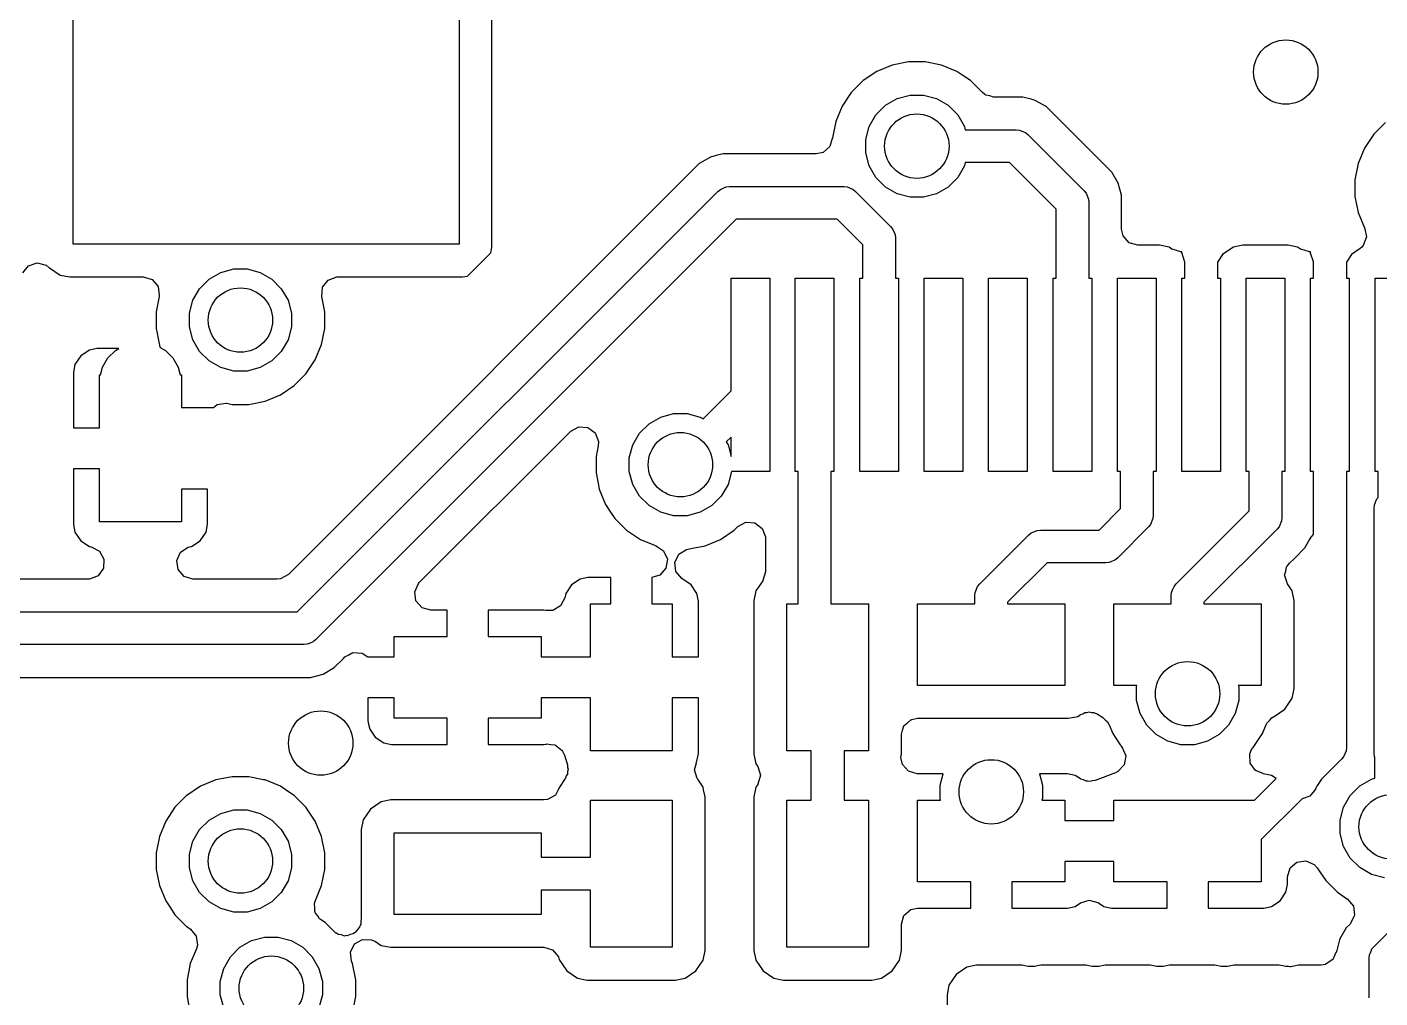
# Model space of a CAD drawing. Extents: x 3.09 to 4.61, y -6.46 to -3.15.
# Drawn here: x 3.5253 to 3.9388, y -4.908 to -4.6112 of the extents above; entities that cross this region are included whole.
import ezdxf

# ---------------------------------------------------------------- set-up
doc = ezdxf.new("R2010")
doc.units = 0
doc.header["$MEASUREMENT"] = 0
doc.layers.add('BLACK', color=7, linetype='CONTINUOUS')

msp = doc.modelspace()

# ---------------------------------------------------------------- linework, layer by layer
at = {"layer": 'BLACK', "linetype": 'CONTINUOUS'}
for p, q in [((3.5394, -4.6776), (3.5394, -4.3824)), ((3.6574, -4.57287), (3.6574, -4.6776)), ((3.66742, -4.67859), (3.66742, -4.58921)), ((3.79471, -4.62187), (3.78973, -4.62286)), ((3.79978, -4.62187), (3.79471, -4.62187)), ((3.79471, -4.62187), (3.79471, -4.62187)), ((3.80476, -4.62286), (3.79978, -4.62187)), ((3.79978, -4.62187), (3.79978, -4.62187)), ((3.78504, -4.6248), (3.78082, -4.62762)), ((3.78973, -4.62286), (3.78504, -4.6248)), ((3.78973, -4.62286), (3.78973, -4.62286)), ((3.80945, -4.6248), (3.80476, -4.62286)), ((3.81162, -4.62625), (3.80945, -4.6248)), ((3.78082, -4.62762), (3.77723, -4.63121)), ((3.78082, -4.62762), (3.78082, -4.62762)), ((3.81367, -4.62762), (3.81162, -4.62625)), ((3.81721, -4.63117), (3.81367, -4.62762)), ((3.81367, -4.62762), (3.81367, -4.62762)), ((3.77723, -4.63121), (3.77441, -4.63543)), ((3.77723, -4.63121), (3.77723, -4.63121)), ((3.78766, -4.63514), (3.79122, -4.63309)), ((3.79122, -4.63309), (3.79519, -4.63202)), ((3.79519, -4.63202), (3.7993, -4.63202)), ((3.7993, -4.63202), (3.80327, -4.63309)), ((3.80327, -4.63309), (3.80683, -4.63514)), ((3.81804, -4.63183), (3.81721, -4.63117)), ((3.81814, -4.63186), (3.81804, -4.63183)), ((3.81834, -4.63201), (3.81814, -4.63186)), ((3.81954, -4.63227), (3.81834, -4.63201)), ((3.82072, -4.63262), (3.81954, -4.63227)), ((3.82962, -4.63262), (3.82072, -4.63262)), ((3.83216, -4.6333), (3.82962, -4.63262)), ((3.82962, -4.63262), (3.82962, -4.63262)), ((3.83344, -4.63364), (3.83216, -4.6333)), ((3.83654, -4.63543), (3.83344, -4.63364)), ((3.77441, -4.63543), (3.77247, -4.64012)), ((3.77441, -4.63543), (3.77441, -4.63543)), ((3.78269, -4.64161), (3.78475, -4.63805)), ((3.78475, -4.63805), (3.78766, -4.63514)), ((3.80683, -4.63514), (3.80974, -4.63805)), ((3.80974, -4.63805), (3.81179, -4.64161)), ((3.83686, -4.63562), (3.83654, -4.63543)), ((3.83654, -4.63543), (3.83654, -4.63543)), ((3.85402, -4.65278), (3.83686, -4.63562)), ((3.83686, -4.63562), (3.83686, -4.63562)), ((3.83686, -4.63562), (3.83686, -4.63562)), ((3.77247, -4.64012), (3.77148, -4.6451)), ((3.77247, -4.64012), (3.77247, -4.64012)), ((3.78163, -4.64558), (3.78269, -4.64161)), ((3.81179, -4.64161), (3.81207, -4.64264)), ((3.81207, -4.64264), (3.82764, -4.64264)), ((3.82764, -4.64264), (3.82861, -4.64273)), ((3.94046, -4.64043), (3.93688, -4.64402)), ((3.77138, -4.64534), (3.77069, -4.6477)), ((3.77145, -4.64534), (3.77138, -4.64534)), ((3.77148, -4.6451), (3.77145, -4.64534)), ((3.78163, -4.64969), (3.78163, -4.64558)), ((3.82861, -4.64273), (3.82861, -4.64273)), ((3.82861, -4.64273), (3.82936, -4.64304)), ((3.82936, -4.64304), (3.83042, -4.64348)), ((3.83042, -4.64348), (3.83042, -4.64348)), ((3.83042, -4.64348), (3.83117, -4.6441)), ((3.83117, -4.6441), (3.84834, -4.66126)), ((3.93688, -4.64402), (3.93406, -4.64824)), ((3.93688, -4.64402), (3.93688, -4.64402)), ((3.73598, -4.65053), (3.7342, -4.651)), ((3.73802, -4.64998), (3.73598, -4.65053)), ((3.76652, -4.64998), (3.73802, -4.64998)), ((3.76858, -4.64953), (3.76652, -4.64998)), ((3.77069, -4.6477), (3.76858, -4.64953)), ((3.78269, -4.65366), (3.78163, -4.64969)), ((3.93406, -4.64824), (3.93211, -4.65293)), ((3.73078, -4.65298), (3.60523, -4.77853)), ((3.73168, -4.65246), (3.73078, -4.65298)), ((3.73078, -4.65298), (3.73078, -4.65298)), ((3.7342, -4.651), (3.73168, -4.65246)), ((3.73168, -4.65246), (3.73168, -4.65246)), ((3.7342, -4.651), (3.7342, -4.651)), ((3.78475, -4.65722), (3.78269, -4.65366)), ((3.81179, -4.65366), (3.80974, -4.65722)), ((3.81207, -4.65264), (3.81179, -4.65366)), ((3.82557, -4.65264), (3.81207, -4.65264)), ((3.8398, -4.66687), (3.82557, -4.65264)), ((3.85608, -4.65484), (3.85402, -4.65278)), ((3.85682, -4.65558), (3.85608, -4.65484)), ((3.93211, -4.65293), (3.93112, -4.65791)), ((3.93211, -4.65293), (3.93211, -4.65293)), ((3.78766, -4.66013), (3.78475, -4.65722)), ((3.80974, -4.65722), (3.80683, -4.66013)), ((3.8588, -4.659), (3.85682, -4.65558)), ((3.85682, -4.65558), (3.85682, -4.65558)), ((3.85978, -4.66266), (3.8588, -4.659)), ((3.8588, -4.659), (3.8588, -4.659)), ((3.8588, -4.659), (3.8588, -4.659)), ((3.93112, -4.65791), (3.93112, -4.66298)), ((3.60793, -4.79), (3.73646, -4.66146)), ((3.73646, -4.66146), (3.73722, -4.66084)), ((3.73722, -4.66084), (3.73828, -4.66041)), ((3.73722, -4.66084), (3.73722, -4.66084)), ((3.73828, -4.66041), (3.73902, -4.6601)), ((3.73902, -4.6601), (3.74, -4.66)), ((3.73902, -4.6601), (3.73902, -4.6601)), ((3.74, -4.66), (3.775, -4.66)), ((3.775, -4.66), (3.77598, -4.6601)), ((3.77598, -4.6601), (3.77598, -4.6601)), ((3.77598, -4.6601), (3.77672, -4.66041)), ((3.77672, -4.66041), (3.77778, -4.66084)), ((3.77778, -4.66084), (3.77778, -4.66084)), ((3.77778, -4.66084), (3.77854, -4.66146)), ((3.77854, -4.66146), (3.78924, -4.67216)), ((3.79122, -4.66219), (3.78766, -4.66013)), ((3.79519, -4.66325), (3.79122, -4.66219)), ((3.7993, -4.66325), (3.79519, -4.66325)), ((3.80327, -4.66219), (3.7993, -4.66325)), ((3.80683, -4.66013), (3.80327, -4.66219)), ((3.84834, -4.66126), (3.84896, -4.66202)), ((3.84896, -4.66202), (3.8497, -4.66382)), ((3.85982, -4.66282), (3.85978, -4.66266)), ((3.85982, -4.67297), (3.85982, -4.66282)), ((3.93112, -4.66298), (3.93211, -4.66796)), ((3.8398, -4.68795), (3.8398, -4.66687)), ((3.8497, -4.66382), (3.8497, -4.66382)), ((3.8497, -4.66382), (3.8498, -4.6648)), ((3.8498, -4.6648), (3.8498, -4.68795)), ((3.74207, -4.67), (3.61354, -4.79854)), ((3.77293, -4.67), (3.74207, -4.67)), ((3.7807, -4.67777), (3.77293, -4.67)), ((3.93211, -4.66796), (3.93211, -4.66796)), ((3.93211, -4.66796), (3.93406, -4.67265)), ((3.78924, -4.67216), (3.78986, -4.67292)), ((3.78986, -4.67292), (3.7905, -4.67448)), ((3.7905, -4.67448), (3.7906, -4.67472)), ((3.7906, -4.67472), (3.7907, -4.6757)), ((3.7907, -4.6757), (3.7907, -4.68795)), ((3.86027, -4.67503), (3.85982, -4.67297)), ((3.8621, -4.67714), (3.86027, -4.67503)), ((3.93463, -4.67539), (3.93363, -4.678)), ((3.93406, -4.67265), (3.93406, -4.67265)), ((3.93406, -4.67265), (3.93406, -4.67265)), ((3.93406, -4.67265), (3.93415, -4.67287)), ((3.93415, -4.67287), (3.93411, -4.67289)), ((3.93411, -4.67289), (3.93463, -4.67539)), ((3.6574, -4.6776), (3.5394, -4.6776)), ((3.66709, -4.68023), (3.66742, -4.67859)), ((3.7807, -4.68795), (3.7807, -4.67777)), ((3.86478, -4.67793), (3.8621, -4.67714)), ((3.87139, -4.67793), (3.86478, -4.67793)), ((3.87431, -4.67851), (3.87139, -4.67793)), ((3.87139, -4.67793), (3.87139, -4.67793)), ((3.87521, -4.67911), (3.87431, -4.67851)), ((3.87528, -4.67916), (3.87521, -4.67911)), ((3.87797, -4.67995), (3.87528, -4.67916)), ((3.89349, -4.67885), (3.89068, -4.68073)), ((3.89399, -4.67851), (3.89349, -4.67885)), ((3.89349, -4.67885), (3.89349, -4.67885)), ((3.89691, -4.67793), (3.89399, -4.67851)), ((3.89399, -4.67851), (3.89399, -4.67851)), ((3.91069, -4.67793), (3.89691, -4.67793)), ((3.89691, -4.67793), (3.89691, -4.67793)), ((3.91361, -4.67851), (3.91069, -4.67793)), ((3.91451, -4.67911), (3.91361, -4.67851)), ((3.91361, -4.67851), (3.91361, -4.67851)), ((3.91458, -4.67916), (3.91451, -4.67911)), ((3.91727, -4.67995), (3.91458, -4.67916)), ((3.93274, -4.67895), (3.93008, -4.68073)), ((3.93319, -4.6785), (3.93274, -4.67895)), ((3.93363, -4.678), (3.93319, -4.6785)), ((3.52582, -4.68423), (3.52847, -4.68335)), ((3.52847, -4.68335), (3.53118, -4.68404)), ((3.53118, -4.68404), (3.53215, -4.6848)), ((3.66003, -4.68729), (3.66709, -4.68023)), ((3.8782, -4.67995), (3.87797, -4.67995)), ((3.8782, -4.68008), (3.8782, -4.67995)), ((3.8782, -4.68017), (3.8782, -4.68008)), ((3.87904, -4.68284), (3.8782, -4.68017)), ((3.8791, -4.68294), (3.87904, -4.68284)), ((3.8791, -4.68795), (3.8791, -4.68294)), ((3.89068, -4.68073), (3.8891, -4.68309)), ((3.8891, -4.68309), (3.8891, -4.68795)), ((3.9176, -4.67995), (3.91727, -4.67995)), ((3.9176, -4.68023), (3.9176, -4.67995)), ((3.9176, -4.68032), (3.9176, -4.68023)), ((3.91844, -4.68299), (3.9176, -4.68032)), ((3.9185, -4.68309), (3.91844, -4.68299)), ((3.9185, -4.68795), (3.9185, -4.68309)), ((3.93008, -4.68073), (3.9285, -4.68309)), ((3.9285, -4.68309), (3.9285, -4.68795)), ((3.52406, -4.68641), (3.52582, -4.68423)), ((3.53215, -4.6848), (3.53218, -4.68482)), ((3.53218, -4.68482), (3.53549, -4.68704)), ((3.53549, -4.68704), (3.53549, -4.68704)), ((3.53549, -4.68704), (3.53841, -4.68762)), ((3.53841, -4.68762), (3.56085, -4.68762)), ((3.56085, -4.68762), (3.56354, -4.68841)), ((3.58096, -4.68829), (3.58452, -4.68624)), ((3.58452, -4.68624), (3.5885, -4.68517)), ((3.5885, -4.68517), (3.59261, -4.68517)), ((3.59261, -4.68517), (3.59658, -4.68624)), ((3.59658, -4.68624), (3.60014, -4.68829)), ((3.61735, -4.68856), (3.61998, -4.68763)), ((3.61998, -4.68763), (3.62025, -4.68762)), ((3.62025, -4.68762), (3.65839, -4.68762)), ((3.65839, -4.68762), (3.65983, -4.68733)), ((3.65839, -4.68762), (3.65839, -4.68762)), ((3.65839, -4.68762), (3.65839, -4.68762)), ((3.65839, -4.68762), (3.65839, -4.68762)), ((3.65983, -4.68733), (3.66003, -4.68729)), ((3.7405, -4.72243), (3.7405, -4.68795)), ((3.7405, -4.68795), (3.7523, -4.68795)), ((3.7523, -4.68795), (3.7523, -4.74705)), ((3.7601, -4.74705), (3.7601, -4.68795)), ((3.7601, -4.68795), (3.7719, -4.68795)), ((3.7719, -4.68795), (3.7719, -4.74705)), ((3.7798, -4.74705), (3.7798, -4.68795)), ((3.7798, -4.68795), (3.7807, -4.68795)), ((3.7907, -4.68795), (3.7916, -4.68795)), ((3.7916, -4.68795), (3.7916, -4.74705)), ((3.7995, -4.74705), (3.7995, -4.68795)), ((3.7995, -4.68795), (3.8113, -4.68795)), ((3.8113, -4.68795), (3.8113, -4.74705)), ((3.8192, -4.74705), (3.8192, -4.68795)), ((3.8192, -4.68795), (3.831, -4.68795)), ((3.831, -4.68795), (3.831, -4.74705)), ((3.8389, -4.74705), (3.8389, -4.68795)), ((3.8389, -4.68795), (3.8398, -4.68795)), ((3.8498, -4.68795), (3.8507, -4.68795)), ((3.8507, -4.68795), (3.8507, -4.74705)), ((3.8586, -4.74705), (3.8586, -4.68795)), ((3.8586, -4.68795), (3.8704, -4.68795)), ((3.8704, -4.68795), (3.8704, -4.74705)), ((3.8782, -4.74705), (3.8782, -4.68795)), ((3.8782, -4.68795), (3.8791, -4.68795)), ((3.8891, -4.68795), (3.89, -4.68795)), ((3.89, -4.68795), (3.89, -4.74705)), ((3.8979, -4.74705), (3.8979, -4.68795)), ((3.8979, -4.68795), (3.9097, -4.68795)), ((3.9097, -4.68795), (3.9097, -4.74705)), ((3.9176, -4.74705), (3.9176, -4.68795)), ((3.9176, -4.68795), (3.9185, -4.68795)), ((3.9285, -4.68795), (3.9294, -4.68795)), ((3.9294, -4.68795), (3.9294, -4.74705)), ((3.9373, -4.74705), (3.9373, -4.68795)), ((3.9373, -4.68795), (3.9491, -4.68795)), ((3.56354, -4.68841), (3.56537, -4.69052)), ((3.56537, -4.69052), (3.56576, -4.69329)), ((3.576, -4.69476), (3.57806, -4.6912)), ((3.57806, -4.6912), (3.58096, -4.68829)), ((3.60014, -4.68829), (3.60304, -4.6912)), ((3.60304, -4.6912), (3.6051, -4.69476)), ((3.61538, -4.69355), (3.61563, -4.69076)), ((3.61563, -4.69076), (3.61735, -4.68856)), ((3.56572, -4.69355), (3.56478, -4.69825)), ((3.56576, -4.69329), (3.56572, -4.69355)), ((3.57494, -4.69873), (3.576, -4.69476)), ((3.6051, -4.69476), (3.60616, -4.69873)), ((3.61632, -4.69825), (3.61538, -4.69355)), ((3.56478, -4.69825), (3.56478, -4.70333)), ((3.57494, -4.70284), (3.57494, -4.69873)), ((3.60616, -4.69873), (3.60616, -4.70284)), ((3.61632, -4.70333), (3.61632, -4.69825)), ((3.56478, -4.70333), (3.56507, -4.70475)), ((3.576, -4.70681), (3.57494, -4.70284)), ((3.60616, -4.70284), (3.6051, -4.70681)), ((3.61533, -4.7083), (3.61632, -4.70333)), ((3.56507, -4.70475), (3.56573, -4.70806)), ((3.56573, -4.70806), (3.56577, -4.7083)), ((3.56577, -4.7083), (3.56577, -4.7083)), ((3.56577, -4.7083), (3.56587, -4.70854)), ((3.56587, -4.70854), (3.56599, -4.70915)), ((3.57806, -4.71037), (3.576, -4.70681)), ((3.6051, -4.70681), (3.60304, -4.71037)), ((3.61339, -4.71299), (3.61533, -4.7083)), ((3.54173, -4.71173), (3.53996, -4.71438)), ((3.54438, -4.70996), (3.54173, -4.71173)), ((3.54671, -4.7095), (3.54438, -4.70996)), ((3.5534, -4.7095), (3.54671, -4.7095)), ((3.54845, -4.71522), (3.55008, -4.71239)), ((3.55008, -4.71239), (3.55239, -4.71008)), ((3.55239, -4.71008), (3.5534, -4.7095)), ((3.56599, -4.70915), (3.56761, -4.71008)), ((3.56761, -4.71008), (3.56992, -4.71239)), ((3.56992, -4.71239), (3.57155, -4.71522)), ((3.58096, -4.71328), (3.57806, -4.71037)), ((3.60304, -4.71037), (3.60014, -4.71328)), ((3.61057, -4.71721), (3.61339, -4.71299)), ((3.53996, -4.71438), (3.5395, -4.71671)), ((3.5395, -4.71671), (3.5395, -4.73375)), ((3.54784, -4.7175), (3.54845, -4.71522)), ((3.57155, -4.71522), (3.57216, -4.7175)), ((3.58452, -4.71534), (3.58096, -4.71328)), ((3.5885, -4.7164), (3.58452, -4.71534)), ((3.59261, -4.7164), (3.5885, -4.7164)), ((3.59658, -4.71534), (3.59261, -4.7164)), ((3.60014, -4.71328), (3.59658, -4.71534)), ((3.5475, -4.73375), (3.5475, -4.7175)), ((3.5475, -4.7175), (3.54784, -4.7175)), ((3.57216, -4.7175), (3.5725, -4.7175)), ((3.5725, -4.7175), (3.5725, -4.7275)), ((3.60276, -4.72362), (3.60698, -4.7208)), ((3.60698, -4.7208), (3.61057, -4.71721)), ((3.59807, -4.72556), (3.60276, -4.72362)), ((3.73195, -4.73098), (3.7405, -4.72243)), ((3.5725, -4.7275), (3.58235, -4.7275)), ((3.58235, -4.7275), (3.5834, -4.72659)), ((3.5834, -4.72659), (3.58617, -4.72619)), ((3.58617, -4.72619), (3.58643, -4.72624)), ((3.58643, -4.72624), (3.5868, -4.72631)), ((3.5868, -4.72631), (3.58801, -4.72656)), ((3.58801, -4.72656), (3.58801, -4.72656)), ((3.58801, -4.72656), (3.58801, -4.72656)), ((3.58801, -4.72656), (3.58801, -4.72656)), ((3.58801, -4.72656), (3.59309, -4.72656)), ((3.59309, -4.72656), (3.59807, -4.72556)), ((3.59309, -4.72656), (3.59309, -4.72656)), ((3.71897, -4.73045), (3.72294, -4.72939)), ((3.72294, -4.72939), (3.72706, -4.72939)), ((3.72706, -4.72939), (3.73103, -4.73045)), ((3.69151, -4.73473), (3.69396, -4.7334)), ((3.69396, -4.7334), (3.69675, -4.73359)), ((3.69675, -4.73359), (3.69898, -4.73527)), ((3.71251, -4.73541), (3.71541, -4.73251)), ((3.71541, -4.73251), (3.71897, -4.73045)), ((3.73103, -4.73045), (3.73195, -4.73098)), ((3.5395, -4.73375), (3.5475, -4.73375)), ((3.64521, -4.78103), (3.69151, -4.73473)), ((3.69898, -4.73527), (3.69996, -4.73789)), ((3.71045, -4.73897), (3.71251, -4.73541)), ((3.7405, -4.73657), (3.73902, -4.73805)), ((3.7405, -4.74252), (3.7405, -4.73657)), ((3.69988, -4.73921), (3.69923, -4.74246)), ((3.69996, -4.73789), (3.69988, -4.73921)), ((3.70939, -4.74294), (3.71045, -4.73897)), ((3.73902, -4.73805), (3.73955, -4.73897)), ((3.73955, -4.73897), (3.7405, -4.74252)), ((3.69923, -4.74246), (3.69923, -4.74754)), ((3.70939, -4.74706), (3.70939, -4.74294)), ((3.5475, -4.74625), (3.5395, -4.74625)), ((3.5395, -4.74625), (3.5395, -4.76329)), ((3.5475, -4.7625), (3.5475, -4.74625)), ((3.69923, -4.74754), (3.69976, -4.75017)), ((3.69976, -4.75017), (3.70022, -4.75252)), ((3.71045, -4.75103), (3.70939, -4.74706)), ((3.74061, -4.74706), (3.73955, -4.75103)), ((3.7523, -4.74705), (3.74061, -4.74705)), ((3.74061, -4.74705), (3.74061, -4.74706)), ((3.761, -4.74705), (3.7601, -4.74705)), ((3.761, -4.7875), (3.761, -4.74705)), ((3.7719, -4.74705), (3.771, -4.74705)), ((3.771, -4.74705), (3.771, -4.7875)), ((3.7916, -4.74705), (3.7798, -4.74705)), ((3.8113, -4.74705), (3.7995, -4.74705)), ((3.831, -4.74705), (3.8192, -4.74705)), ((3.8507, -4.74705), (3.8389, -4.74705)), ((3.8595, -4.74705), (3.8586, -4.74705)), ((3.8595, -4.75843), (3.8595, -4.74705)), ((3.8704, -4.74705), (3.8695, -4.74705)), ((3.8695, -4.74705), (3.8695, -4.7605)), ((3.89, -4.74705), (3.8782, -4.74705)), ((3.8988, -4.74705), (3.8979, -4.74705)), ((3.8988, -4.75913), (3.8988, -4.74705)), ((3.9097, -4.74705), (3.9088, -4.74705)), ((3.9088, -4.74705), (3.9088, -4.7612)), ((3.9185, -4.74705), (3.9176, -4.74705)), ((3.9185, -4.76638), (3.9185, -4.74705)), ((3.9294, -4.74705), (3.9285, -4.74705)), ((3.9285, -4.74705), (3.9285, -4.8315)), ((3.9382, -4.74705), (3.9373, -4.74705)), ((3.9382, -4.75504), (3.9382, -4.74705)), ((3.5805, -4.7525), (3.5725, -4.7525)), ((3.5725, -4.7525), (3.5725, -4.7625)), ((3.5805, -4.76329), (3.5805, -4.7525)), ((3.70022, -4.75252), (3.70216, -4.75721)), ((3.71251, -4.75459), (3.71045, -4.75103)), ((3.73955, -4.75103), (3.73749, -4.75459)), ((3.70216, -4.75721), (3.70369, -4.75949)), ((3.71541, -4.75749), (3.71251, -4.75459)), ((3.71897, -4.75955), (3.71541, -4.75749)), ((3.73459, -4.75749), (3.73103, -4.75955)), ((3.73749, -4.75459), (3.73459, -4.75749)), ((3.85293, -4.765), (3.8595, -4.75843)), ((3.937, -4.75825), (3.9371, -4.75727)), ((3.937, -4.8332), (3.937, -4.75825)), ((3.9371, -4.75727), (3.93785, -4.75547)), ((3.93785, -4.75547), (3.9382, -4.75504)), ((3.93785, -4.75547), (3.93785, -4.75547)), ((3.5725, -4.7625), (3.5475, -4.7625)), ((3.70369, -4.75949), (3.70498, -4.76143)), ((3.70498, -4.76143), (3.70499, -4.76143)), ((3.70499, -4.76143), (3.70857, -4.76501)), ((3.72294, -4.76061), (3.71897, -4.75955)), ((3.72706, -4.76061), (3.72294, -4.76061)), ((3.73103, -4.75955), (3.72706, -4.76061)), ((3.74251, -4.76393), (3.74497, -4.76259)), ((3.74497, -4.76259), (3.74775, -4.76279)), ((3.8694, -4.76148), (3.86866, -4.76328)), ((3.8695, -4.7605), (3.8694, -4.76148)), ((3.8694, -4.76148), (3.8694, -4.76148)), ((3.87646, -4.78146), (3.8988, -4.75913)), ((3.9087, -4.76218), (3.90796, -4.76398)), ((3.9088, -4.7612), (3.9087, -4.76218)), ((3.5395, -4.76329), (3.53996, -4.76562)), ((3.53996, -4.76562), (3.54173, -4.76827)), ((3.57827, -4.76827), (3.58004, -4.76562)), ((3.58004, -4.76562), (3.5805, -4.76329)), ((3.5805, -4.76329), (3.5805, -4.76329)), ((3.70857, -4.76501), (3.70857, -4.76502)), ((3.70857, -4.76502), (3.71279, -4.76784)), ((3.73721, -4.76784), (3.74143, -4.76502)), ((3.74143, -4.76502), (3.74186, -4.76458)), ((3.74186, -4.76458), (3.74251, -4.76393)), ((3.74775, -4.76279), (3.74999, -4.76446)), ((3.74999, -4.76446), (3.75097, -4.76708)), ((3.81646, -4.78146), (3.83146, -4.76646)), ((3.83146, -4.76646), (3.83222, -4.76584)), ((3.83222, -4.76584), (3.83402, -4.7651)), ((3.83222, -4.76584), (3.83222, -4.76584)), ((3.83402, -4.7651), (3.835, -4.765)), ((3.835, -4.765), (3.85293, -4.765)), ((3.86804, -4.76404), (3.85854, -4.77354)), ((3.86866, -4.76328), (3.86804, -4.76404)), ((3.90734, -4.76474), (3.885, -4.78707)), ((3.90796, -4.76398), (3.90734, -4.76474)), ((3.90796, -4.76398), (3.90796, -4.76398)), ((3.91773, -4.76712), (3.9185, -4.76638)), ((3.54173, -4.76827), (3.54438, -4.77004)), ((3.54438, -4.77004), (3.54497, -4.77015)), ((3.54497, -4.77015), (3.54745, -4.77145)), ((3.57224, -4.77177), (3.5746, -4.77026)), ((3.5746, -4.77026), (3.57503, -4.77015)), ((3.57503, -4.77015), (3.57562, -4.77004)), ((3.57562, -4.77004), (3.57827, -4.76827)), ((3.71279, -4.76784), (3.71705, -4.7696)), ((3.71705, -4.7696), (3.71748, -4.76978)), ((3.71748, -4.76978), (3.71753, -4.76979)), ((3.71753, -4.76979), (3.71755, -4.76981)), ((3.71755, -4.76981), (3.71771, -4.76987)), ((3.71771, -4.76987), (3.7177, -4.7699)), ((3.7177, -4.7699), (3.71987, -4.77132)), ((3.72684, -4.77091), (3.7273, -4.77082)), ((3.7273, -4.77082), (3.72866, -4.77055)), ((3.7273, -4.77082), (3.7273, -4.77082)), ((3.72866, -4.77055), (3.73252, -4.76978)), ((3.73252, -4.76978), (3.73721, -4.76784)), ((3.75097, -4.76708), (3.75098, -4.76744)), ((3.75098, -4.76744), (3.75098, -4.77772)), ((3.91261, -4.77363), (3.91582, -4.77042)), ((3.91582, -4.77042), (3.91706, -4.76827)), ((3.91582, -4.77042), (3.91582, -4.77042)), ((3.91706, -4.76827), (3.91773, -4.76712)), ((3.54745, -4.77145), (3.54883, -4.77388)), ((3.54883, -4.77388), (3.54868, -4.77667)), ((3.57108, -4.77431), (3.57224, -4.77177)), ((3.57148, -4.77708), (3.57108, -4.77431)), ((3.71987, -4.77132), (3.72101, -4.77388)), ((3.72101, -4.77388), (3.72059, -4.77664)), ((3.72326, -4.7749), (3.72447, -4.77238)), ((3.72361, -4.77767), (3.72326, -4.7749)), ((3.72447, -4.77238), (3.72684, -4.77091)), ((3.83707, -4.775), (3.825, -4.78707)), ((3.855, -4.775), (3.83707, -4.775)), ((3.85598, -4.7749), (3.855, -4.775)), ((3.85672, -4.77459), (3.85598, -4.7749)), ((3.85598, -4.7749), (3.85598, -4.7749)), ((3.85778, -4.77416), (3.85672, -4.77459)), ((3.85854, -4.77354), (3.85778, -4.77416)), ((3.85778, -4.77416), (3.85778, -4.77416)), ((3.9111, -4.77514), (3.91261, -4.77363)), ((3.91261, -4.77363), (3.91261, -4.77363)), ((3.54705, -4.77894), (3.54445, -4.77996)), ((3.54868, -4.77667), (3.54705, -4.77894)), ((3.57331, -4.77919), (3.57148, -4.77708)), ((3.60523, -4.77853), (3.60278, -4.77987)), ((3.71874, -4.77874), (3.71631, -4.77944)), ((3.72059, -4.77664), (3.71874, -4.77874)), ((3.7254, -4.77982), (3.72361, -4.77767)), ((3.75098, -4.77772), (3.75019, -4.7804)), ((3.90964, -4.77874), (3.90998, -4.77752)), ((3.90969, -4.77887), (3.90964, -4.77874)), ((3.90966, -4.77901), (3.90969, -4.77887)), ((3.9101, -4.7802), (3.90966, -4.77901)), ((3.90998, -4.77752), (3.91025, -4.77627)), ((3.91025, -4.77627), (3.91036, -4.77613)), ((3.91036, -4.77613), (3.91038, -4.77604)), ((3.91038, -4.77604), (3.9111, -4.77514)), ((3.54401, -4.77998), (3.52073, -4.77998)), ((3.54445, -4.77996), (3.54401, -4.77998)), ((3.57599, -4.77998), (3.57331, -4.77919)), ((3.60172, -4.77998), (3.57599, -4.77998)), ((3.60278, -4.77987), (3.60172, -4.77998)), ((3.64381, -4.78383), (3.64497, -4.78129)), ((3.64497, -4.78129), (3.64521, -4.78103)), ((3.69173, -4.78173), (3.68996, -4.78438)), ((3.69438, -4.77996), (3.69173, -4.78173)), ((3.69671, -4.7795), (3.69438, -4.77996)), ((3.70375, -4.7795), (3.69671, -4.7795)), ((3.70375, -4.7875), (3.70375, -4.7795)), ((3.71631, -4.77944), (3.71625, -4.7795)), ((3.71625, -4.7795), (3.71625, -4.7875)), ((3.72827, -4.78173), (3.7254, -4.77982)), ((3.73004, -4.78438), (3.72827, -4.78173)), ((3.75014, -4.78047), (3.74806, -4.78359)), ((3.75019, -4.7804), (3.75014, -4.78047)), ((3.81528, -4.78359), (3.81551, -4.78304)), ((3.81551, -4.78304), (3.81584, -4.78222)), ((3.81584, -4.78222), (3.81646, -4.78146)), ((3.81584, -4.78222), (3.81584, -4.78222)), ((3.87528, -4.78359), (3.87551, -4.78304)), ((3.87551, -4.78304), (3.87584, -4.78222)), ((3.87584, -4.78222), (3.87646, -4.78146)), ((3.87584, -4.78222), (3.87584, -4.78222)), ((3.91048, -4.78141), (3.9101, -4.7802)), ((3.91194, -4.78359), (3.91048, -4.78141)), ((3.6442, -4.7866), (3.64381, -4.78383)), ((3.64604, -4.78871), (3.6442, -4.7866)), ((3.6897, -4.78572), (3.6884, -4.78819)), ((3.68996, -4.78438), (3.6897, -4.78572)), ((3.7305, -4.78671), (3.73004, -4.78438)), ((3.7305, -4.80375), (3.7305, -4.78671)), ((3.7305, -4.78671), (3.7305, -4.78671)), ((3.74806, -4.78359), (3.74748, -4.78651)), ((3.74748, -4.78651), (3.74748, -4.83349)), ((3.815, -4.785), (3.8151, -4.78402)), ((3.815, -4.7875), (3.815, -4.785)), ((3.8151, -4.78402), (3.81528, -4.78359)), ((3.825, -4.78707), (3.825, -4.7875)), ((3.875, -4.785), (3.8751, -4.78402)), ((3.875, -4.7875), (3.875, -4.785)), ((3.8751, -4.78402), (3.87528, -4.78359)), ((3.885, -4.78707), (3.885, -4.7875)), ((3.91252, -4.78651), (3.91194, -4.78359)), ((3.91252, -4.81349), (3.91252, -4.78651)), ((3.91252, -4.78651), (3.91252, -4.78651)), ((3.91252, -4.78651), (3.91252, -4.78651)), ((3.51207, -4.79), (3.60793, -4.79)), ((3.64872, -4.7895), (3.64604, -4.78871)), ((3.65375, -4.7895), (3.64872, -4.7895)), ((3.65375, -4.7975), (3.65375, -4.7895)), ((3.68329, -4.7895), (3.66625, -4.7895)), ((3.66625, -4.7895), (3.66625, -4.7975)), ((3.68386, -4.78961), (3.68329, -4.7895)), ((3.68597, -4.78958), (3.68386, -4.78961)), ((3.6884, -4.78819), (3.68597, -4.78958)), ((3.6975, -4.80375), (3.6975, -4.7875)), ((3.6975, -4.7875), (3.70375, -4.7875)), ((3.71625, -4.7875), (3.7225, -4.7875)), ((3.7225, -4.7875), (3.7225, -4.80375)), ((3.7575, -4.8325), (3.7575, -4.7875)), ((3.7575, -4.7875), (3.761, -4.7875)), ((3.771, -4.7875), (3.7825, -4.7875)), ((3.7825, -4.7875), (3.7825, -4.8325)), ((3.7975, -4.8125), (3.7975, -4.7875)), ((3.7975, -4.7875), (3.815, -4.7875)), ((3.825, -4.7875), (3.8425, -4.7875)), ((3.8425, -4.7875), (3.8425, -4.8125)), ((3.8575, -4.8125), (3.8575, -4.7875)), ((3.8575, -4.7875), (3.875, -4.7875)), ((3.885, -4.7875), (3.9025, -4.7875)), ((3.9025, -4.7875), (3.9025, -4.8125)), ((3.61183, -4.79955), (3.61098, -4.7999)), ((3.61278, -4.79916), (3.61183, -4.79955)), ((3.61354, -4.79854), (3.61278, -4.79916)), ((3.61278, -4.79916), (3.61278, -4.79916)), ((3.6375, -4.80375), (3.6375, -4.7975)), ((3.6375, -4.7975), (3.65375, -4.7975)), ((3.66625, -4.7975), (3.6825, -4.7975)), ((3.6825, -4.7975), (3.6825, -4.80375)), ((3.61, -4.8), (3.51, -4.8)), ((3.61098, -4.7999), (3.61, -4.8)), ((3.61098, -4.7999), (3.61098, -4.7999)), ((3.62202, -4.80422), (3.62249, -4.80375)), ((3.62249, -4.80375), (3.6237, -4.80309)), ((3.6237, -4.80309), (3.62491, -4.80242)), ((3.62491, -4.80242), (3.62492, -4.80242)), ((3.62492, -4.80242), (3.62494, -4.80241)), ((3.62494, -4.80241), (3.62632, -4.80251)), ((3.62632, -4.80251), (3.6277, -4.8026)), ((3.6277, -4.8026), (3.62771, -4.80261)), ((3.62771, -4.80261), (3.62773, -4.80261)), ((3.62773, -4.80261), (3.6295, -4.80375)), ((3.6295, -4.80375), (3.6375, -4.80375)), ((3.6825, -4.80375), (3.6975, -4.80375)), ((3.7225, -4.80375), (3.7305, -4.80375)), ((3.6158, -4.809), (3.61922, -4.80702)), ((3.61922, -4.80702), (3.62202, -4.80422)), ((3.50802, -4.81002), (3.61198, -4.81002)), ((3.61198, -4.81002), (3.6158, -4.809)), ((3.61198, -4.81002), (3.61198, -4.81002)), ((3.6375, -4.81625), (3.6295, -4.81625)), ((3.6295, -4.81625), (3.6295, -4.82329)), ((3.6375, -4.8225), (3.6375, -4.81625)), ((3.6975, -4.81625), (3.6825, -4.81625)), ((3.6825, -4.81625), (3.6825, -4.8225)), ((3.6975, -4.8325), (3.6975, -4.81625)), ((3.7305, -4.81625), (3.7225, -4.81625)), ((3.7225, -4.81625), (3.7225, -4.8325)), ((3.7305, -4.83329), (3.7305, -4.81625)), ((3.8425, -4.8125), (3.7975, -4.8125)), ((3.86451, -4.8125), (3.8575, -4.8125)), ((3.86439, -4.81294), (3.86451, -4.8125)), ((3.86439, -4.81706), (3.86439, -4.81294)), ((3.9025, -4.8125), (3.89549, -4.8125)), ((3.89549, -4.8125), (3.89561, -4.81294)), ((3.89561, -4.81294), (3.89561, -4.81706)), ((3.91194, -4.81641), (3.91252, -4.81349)), ((3.86545, -4.82103), (3.86439, -4.81706)), ((3.89561, -4.81706), (3.89455, -4.82103)), ((3.90641, -4.82194), (3.90972, -4.81972)), ((3.90972, -4.81972), (3.91194, -4.81641)), ((3.6295, -4.82329), (3.6297, -4.82431)), ((3.6297, -4.82431), (3.63012, -4.82585)), ((3.65375, -4.8225), (3.6375, -4.8225)), ((3.65375, -4.8305), (3.65375, -4.8225)), ((3.6825, -4.8225), (3.66625, -4.8225)), ((3.66625, -4.8225), (3.66625, -4.8305)), ((3.79335, -4.82473), (3.79439, -4.82386)), ((3.79439, -4.82386), (3.79542, -4.82297)), ((3.79542, -4.82297), (3.79546, -4.82296)), ((3.79546, -4.82296), (3.79549, -4.82294)), ((3.79549, -4.82294), (3.79568, -4.82291)), ((3.79568, -4.82291), (3.79748, -4.82252)), ((3.79748, -4.82252), (3.84349, -4.82252)), ((3.84349, -4.82252), (3.84596, -4.82203)), ((3.84349, -4.82252), (3.84349, -4.82252)), ((3.84349, -4.82252), (3.84349, -4.82252)), ((3.84596, -4.82203), (3.84641, -4.82194)), ((3.84641, -4.82194), (3.84724, -4.82138)), ((3.84724, -4.82138), (3.84794, -4.82116)), ((3.84794, -4.82116), (3.84855, -4.82076)), ((3.84855, -4.82076), (3.84925, -4.82075)), ((3.84925, -4.82075), (3.84991, -4.82055)), ((3.84991, -4.82055), (3.85062, -4.82074)), ((3.85062, -4.82074), (3.85135, -4.82073)), ((3.85135, -4.82073), (3.85246, -4.82125)), ((3.85246, -4.82125), (3.85261, -4.82128)), ((3.85261, -4.82128), (3.85264, -4.8213)), ((3.85264, -4.8213), (3.8527, -4.82134)), ((3.8527, -4.82134), (3.85359, -4.82194)), ((3.85359, -4.82194), (3.85367, -4.82196)), ((3.85367, -4.82196), (3.85411, -4.82223)), ((3.85411, -4.82223), (3.85477, -4.82298)), ((3.85477, -4.82298), (3.85555, -4.8236)), ((3.85555, -4.8236), (3.85591, -4.82426)), ((3.85591, -4.82426), (3.85597, -4.82432)), ((3.85597, -4.82432), (3.85597, -4.82438)), ((3.85597, -4.82438), (3.85606, -4.82453)), ((3.85606, -4.82453), (3.85716, -4.82721)), ((3.86751, -4.82459), (3.86545, -4.82103)), ((3.87041, -4.82749), (3.86751, -4.82459)), ((3.89249, -4.82459), (3.88959, -4.82749)), ((3.89455, -4.82103), (3.89249, -4.82459)), ((3.90284, -4.82721), (3.90406, -4.82424)), ((3.90406, -4.82424), (3.90422, -4.82396)), ((3.90422, -4.82396), (3.90501, -4.82321)), ((3.90501, -4.82321), (3.9057, -4.82236)), ((3.9057, -4.82236), (3.90617, -4.8221)), ((3.90617, -4.8221), (3.90624, -4.82203)), ((3.90624, -4.82203), (3.90629, -4.82202)), ((3.90629, -4.82202), (3.90641, -4.82194)), ((3.90641, -4.82194), (3.90641, -4.82194)), ((3.63012, -4.82585), (3.63173, -4.82827)), ((3.63173, -4.82827), (3.63438, -4.83004)), ((3.79252, -4.8274), (3.79292, -4.8261)), ((3.79252, -4.82744), (3.79252, -4.8274)), ((3.79252, -4.83349), (3.79252, -4.82744)), ((3.79292, -4.8261), (3.79331, -4.8248)), ((3.79331, -4.8248), (3.79334, -4.82477)), ((3.79334, -4.82477), (3.79335, -4.82473)), ((3.85716, -4.82721), (3.85901, -4.82997)), ((3.87397, -4.82955), (3.87041, -4.82749)), ((3.88959, -4.82749), (3.88603, -4.82955)), ((3.90002, -4.83143), (3.90284, -4.82721)), ((3.63438, -4.83004), (3.63671, -4.8305)), ((3.63671, -4.8305), (3.63671, -4.8305)), ((3.63671, -4.8305), (3.65375, -4.8305)), ((3.66625, -4.8305), (3.68329, -4.8305)), ((3.68329, -4.8305), (3.68386, -4.83039)), ((3.68329, -4.8305), (3.68329, -4.8305)), ((3.68386, -4.83039), (3.68399, -4.8304)), ((3.68399, -4.8304), (3.6841, -4.83034)), ((3.6841, -4.83034), (3.68537, -4.83052)), ((3.68537, -4.83052), (3.68665, -4.83063)), ((3.68665, -4.83063), (3.68675, -4.83071)), ((3.68675, -4.83071), (3.68687, -4.83073)), ((3.68687, -4.83073), (3.68784, -4.83156)), ((3.68784, -4.83156), (3.68886, -4.83235)), ((3.68886, -4.83235), (3.68893, -4.83249)), ((3.68893, -4.83249), (3.68899, -4.83255)), ((3.68899, -4.83255), (3.68917, -4.83299)), ((3.7225, -4.8325), (3.6975, -4.8325)), ((3.765, -4.8325), (3.7575, -4.8325)), ((3.765, -4.8475), (3.765, -4.8325)), ((3.7825, -4.8325), (3.775, -4.8325)), ((3.775, -4.8325), (3.775, -4.8475)), ((3.85901, -4.82997), (3.86012, -4.83163)), ((3.86012, -4.83163), (3.86008, -4.83165)), ((3.86008, -4.83165), (3.86108, -4.834)), ((3.87794, -4.83061), (3.87397, -4.82955)), ((3.88206, -4.83061), (3.87794, -4.83061)), ((3.88603, -4.82955), (3.88206, -4.83061)), ((3.89903, -4.83339), (3.89955, -4.8321)), ((3.89955, -4.8321), (3.89983, -4.83161)), ((3.89983, -4.83161), (3.90002, -4.83143)), ((3.9284, -4.83248), (3.92811, -4.83318)), ((3.9285, -4.8315), (3.9284, -4.83248)), ((3.9284, -4.83248), (3.9284, -4.83248)), ((3.68917, -4.83299), (3.68959, -4.83383)), ((3.68959, -4.83383), (3.69046, -4.83676)), ((3.69046, -4.83676), (3.69047, -4.83744)), ((3.72933, -4.83827), (3.72993, -4.8361)), ((3.72985, -4.83607), (3.73004, -4.83562)), ((3.72993, -4.8361), (3.72985, -4.83607)), ((3.73004, -4.83562), (3.7305, -4.83329)), ((3.7305, -4.83329), (3.7305, -4.83329)), ((3.74748, -4.83349), (3.74748, -4.83349)), ((3.74748, -4.83349), (3.74806, -4.83641)), ((3.74806, -4.83641), (3.74806, -4.83641)), ((3.74806, -4.83641), (3.74806, -4.83641)), ((3.74806, -4.83641), (3.74862, -4.83724)), ((3.79241, -4.83446), (3.79242, -4.83401)), ((3.79286, -4.8366), (3.79241, -4.83446)), ((3.79242, -4.83401), (3.79252, -4.83349)), ((3.79469, -4.83871), (3.79286, -4.8366)), ((3.8606, -4.83675), (3.85872, -4.83881)), ((3.86108, -4.834), (3.8606, -4.83675)), ((3.89916, -4.83618), (3.89903, -4.83339)), ((3.90077, -4.83846), (3.89916, -4.83618)), ((3.92704, -4.83504), (3.92095, -4.84112)), ((3.92766, -4.83428), (3.92704, -4.83504)), ((3.92811, -4.83318), (3.92766, -4.83428)), ((3.92766, -4.83428), (3.92766, -4.83428)), ((3.9371, -4.83417), (3.937, -4.8332)), ((3.93721, -4.83445), (3.9371, -4.83417)), ((3.9371, -4.83417), (3.9371, -4.83417)), ((3.93721, -4.84085), (3.93721, -4.83445)), ((3.58801, -4.84037), (3.58303, -4.84136)), ((3.59309, -4.84037), (3.58801, -4.84037)), ((3.58801, -4.84037), (3.58801, -4.84037)), ((3.59765, -4.84128), (3.59309, -4.84037)), ((3.59309, -4.84037), (3.59309, -4.84037)), ((3.68983, -4.84094), (3.68806, -4.84359)), ((3.68993, -4.84079), (3.68983, -4.84094)), ((3.69011, -4.84013), (3.68993, -4.84079)), ((3.69048, -4.83956), (3.69011, -4.84013)), ((3.69047, -4.83744), (3.69067, -4.83809)), ((3.69067, -4.83809), (3.69047, -4.83881)), ((3.69047, -4.83881), (3.69048, -4.83956)), ((3.73017, -4.84094), (3.72933, -4.83827)), ((3.7303, -4.84114), (3.73017, -4.84094)), ((3.73194, -4.84359), (3.7303, -4.84114)), ((3.74862, -4.83724), (3.74945, -4.83991)), ((3.74945, -4.83991), (3.74871, -4.84261)), ((3.79737, -4.8395), (3.79469, -4.83871)), ((3.80531, -4.8395), (3.79737, -4.8395)), ((3.80439, -4.84294), (3.80531, -4.8395)), ((3.84329, -4.8395), (3.83469, -4.8395)), ((3.83469, -4.8395), (3.83561, -4.84294)), ((3.84562, -4.83996), (3.84329, -4.8395)), ((3.84724, -4.84105), (3.84562, -4.83996)), ((3.84739, -4.84114), (3.84724, -4.84105)), ((3.84823, -4.84137), (3.84739, -4.84114)), ((3.85792, -4.8392), (3.85177, -4.84156)), ((3.85872, -4.83881), (3.85792, -4.8392)), ((3.90043, -4.8475), (3.90703, -4.8409)), ((3.90306, -4.83939), (3.90077, -4.83846)), ((3.90305, -4.83945), (3.90306, -4.83939)), ((3.90562, -4.83996), (3.90305, -4.83945)), ((3.90703, -4.8409), (3.90562, -4.83996)), ((3.92095, -4.84112), (3.91949, -4.84331)), ((3.93263, -4.84319), (3.93619, -4.84113)), ((3.93619, -4.84113), (3.93721, -4.84085)), ((3.57835, -4.84331), (3.57413, -4.84613)), ((3.58303, -4.84136), (3.57835, -4.84331)), ((3.58303, -4.84136), (3.58303, -4.84136)), ((3.59807, -4.84136), (3.59765, -4.84128)), ((3.60276, -4.84331), (3.59807, -4.84136)), ((3.60492, -4.84475), (3.60276, -4.84331)), ((3.60698, -4.84613), (3.60492, -4.84475)), ((3.68781, -4.84401), (3.68679, -4.84596)), ((3.68787, -4.84404), (3.68781, -4.84401)), ((3.68806, -4.84359), (3.68787, -4.84404)), ((3.7321, -4.84443), (3.73194, -4.84359)), ((3.73194, -4.84359), (3.73194, -4.84359)), ((3.73194, -4.84359), (3.73194, -4.84359)), ((3.73252, -4.84651), (3.7321, -4.84443)), ((3.74806, -4.84359), (3.74748, -4.84651)), ((3.74862, -4.84276), (3.74806, -4.84359)), ((3.74871, -4.84261), (3.74862, -4.84276)), ((3.80439, -4.84706), (3.80439, -4.84294)), ((3.83561, -4.84294), (3.83561, -4.84706)), ((3.84899, -4.84178), (3.84823, -4.84137)), ((3.84955, -4.84173), (3.84899, -4.84178)), ((3.85009, -4.84188), (3.84955, -4.84173)), ((3.85091, -4.84163), (3.85009, -4.84188)), ((3.85177, -4.84156), (3.85091, -4.84163)), ((3.9191, -4.84414), (3.91735, -4.84632)), ((3.91933, -4.84359), (3.9191, -4.84414)), ((3.91938, -4.84347), (3.91933, -4.84359)), ((3.91949, -4.84331), (3.91938, -4.84347)), ((3.92972, -4.84609), (3.93263, -4.84319)), ((3.57412, -4.84613), (3.57054, -4.84972)), ((3.57413, -4.84613), (3.57412, -4.84613)), ((3.61057, -4.84972), (3.60698, -4.84613)), ((3.60698, -4.84613), (3.60698, -4.84613)), ((3.63359, -4.84806), (3.63028, -4.85028)), ((3.63651, -4.84748), (3.63359, -4.84806)), ((3.68322, -4.84748), (3.63651, -4.84748)), ((3.63651, -4.84748), (3.63651, -4.84748)), ((3.68436, -4.84735), (3.68322, -4.84748)), ((3.68679, -4.84596), (3.68436, -4.84735)), ((3.6975, -4.865), (3.6975, -4.8475)), ((3.6975, -4.8475), (3.7225, -4.8475)), ((3.7225, -4.8475), (3.7225, -4.8925)), ((3.73252, -4.89349), (3.73252, -4.84651)), ((3.73252, -4.84651), (3.73252, -4.84651)), ((3.73252, -4.84651), (3.73252, -4.84651)), ((3.74748, -4.84651), (3.74748, -4.89349)), ((3.7575, -4.8925), (3.7575, -4.8475)), ((3.7575, -4.8475), (3.765, -4.8475)), ((3.775, -4.8475), (3.7825, -4.8475)), ((3.7825, -4.8475), (3.7825, -4.8925)), ((3.7975, -4.8725), (3.7975, -4.8475)), ((3.7975, -4.8475), (3.80451, -4.8475)), ((3.80451, -4.8475), (3.80439, -4.84706)), ((3.83561, -4.84706), (3.83549, -4.8475)), ((3.83549, -4.8475), (3.8425, -4.8475)), ((3.8425, -4.8475), (3.8425, -4.85375)), ((3.8575, -4.85375), (3.8575, -4.8475)), ((3.8575, -4.8475), (3.90043, -4.8475)), ((3.91496, -4.84711), (3.9025, -4.85957)), ((3.91735, -4.84632), (3.91496, -4.84711)), ((3.92766, -4.84965), (3.92972, -4.84609)), ((3.57054, -4.84972), (3.56772, -4.85394)), ((3.57054, -4.84972), (3.57054, -4.84972)), ((3.58096, -4.85365), (3.58452, -4.85159)), ((3.58452, -4.85159), (3.5885, -4.85053)), ((3.5885, -4.85053), (3.59261, -4.85053)), ((3.59261, -4.85053), (3.59658, -4.85159)), ((3.59658, -4.85159), (3.60014, -4.85365)), ((3.61339, -4.85394), (3.61057, -4.84972)), ((3.61057, -4.84972), (3.61057, -4.84972)), ((3.63028, -4.85028), (3.62806, -4.85359)), ((3.9266, -4.85362), (3.92766, -4.84965)), ((3.56772, -4.85394), (3.56577, -4.85863)), ((3.576, -4.86012), (3.57806, -4.85655)), ((3.57806, -4.85655), (3.58096, -4.85365)), ((3.60014, -4.85365), (3.60304, -4.85655)), ((3.60304, -4.85655), (3.6051, -4.86012)), ((3.61533, -4.85863), (3.61339, -4.85394)), ((3.62806, -4.85359), (3.62748, -4.85651)), ((3.62748, -4.85651), (3.62748, -4.88349)), ((3.6375, -4.8825), (3.6375, -4.8575)), ((3.6375, -4.8575), (3.6825, -4.8575)), ((3.6825, -4.8575), (3.6825, -4.865)), ((3.8425, -4.85375), (3.8575, -4.85375)), ((3.9266, -4.85773), (3.9266, -4.85362)), ((3.56577, -4.85863), (3.56478, -4.8636)), ((3.56577, -4.85863), (3.56577, -4.85863)), ((3.57494, -4.86409), (3.576, -4.86012)), ((3.6051, -4.86012), (3.60616, -4.86409)), ((3.61632, -4.8636), (3.61533, -4.85863)), ((3.9025, -4.85957), (3.9025, -4.8725)), ((3.92766, -4.86171), (3.9266, -4.85773)), ((3.92972, -4.86527), (3.92766, -4.86171)), ((3.93696, -4.89222), (3.96854, -4.86064)), ((3.56478, -4.8636), (3.56478, -4.86868)), ((3.57494, -4.8682), (3.57494, -4.86409)), ((3.60616, -4.86409), (3.60616, -4.8682)), ((3.61632, -4.86868), (3.61632, -4.8636)), ((3.6825, -4.865), (3.6975, -4.865)), ((3.93263, -4.86817), (3.92972, -4.86527)), ((3.56478, -4.86868), (3.56539, -4.87172)), ((3.576, -4.87217), (3.57494, -4.8682)), ((3.60616, -4.8682), (3.6051, -4.87217)), ((3.61533, -4.87366), (3.61632, -4.86868)), ((3.8575, -4.86625), (3.8425, -4.86625)), ((3.8425, -4.86625), (3.8425, -4.8725)), ((3.8575, -4.8725), (3.8575, -4.86625)), ((3.9105, -4.87095), (3.91129, -4.86827)), ((3.91129, -4.86827), (3.9134, -4.86644)), ((3.9134, -4.86644), (3.91617, -4.86604)), ((3.91617, -4.86604), (3.91871, -4.8672)), ((3.91871, -4.8672), (3.91959, -4.86819)), ((3.91959, -4.86819), (3.9204, -4.86942)), ((3.9204, -4.86942), (3.9222, -4.87211)), ((3.93619, -4.87023), (3.93263, -4.86817)), ((3.56539, -4.87172), (3.56577, -4.87366)), ((3.56577, -4.87366), (3.56772, -4.87835)), ((3.57806, -4.87573), (3.576, -4.87217)), ((3.6051, -4.87217), (3.60304, -4.87573)), ((3.61345, -4.87819), (3.61533, -4.87366)), ((3.81375, -4.8725), (3.7975, -4.8725)), ((3.81375, -4.8805), (3.81375, -4.8725)), ((3.8425, -4.8725), (3.82625, -4.8725)), ((3.82625, -4.8725), (3.82625, -4.8805)), ((3.87375, -4.8725), (3.8575, -4.8725)), ((3.87375, -4.8805), (3.87375, -4.8725)), ((3.9025, -4.8725), (3.88625, -4.8725)), ((3.88625, -4.8725), (3.88625, -4.8805)), ((3.91004, -4.87562), (3.9105, -4.87329)), ((3.9105, -4.87329), (3.9105, -4.87095)), ((3.9105, -4.87329), (3.9105, -4.87329)), ((3.9222, -4.87211), (3.9222, -4.87211)), ((3.9222, -4.87211), (3.92579, -4.87569)), ((3.94016, -4.87129), (3.93619, -4.87023)), ((3.56772, -4.87835), (3.56915, -4.88049)), ((3.58096, -4.87864), (3.57806, -4.87573)), ((3.60304, -4.87573), (3.60014, -4.87864)), ((3.61335, -4.87855), (3.61345, -4.87819)), ((3.6975, -4.875), (3.6825, -4.875)), ((3.6825, -4.875), (3.6825, -4.8825)), ((3.6975, -4.8925), (3.6975, -4.875)), ((3.84724, -4.87895), (3.84991, -4.87812)), ((3.84991, -4.87812), (3.85261, -4.87886)), ((3.90562, -4.88004), (3.90827, -4.87827)), ((3.90827, -4.87827), (3.91004, -4.87562)), ((3.92579, -4.87569), (3.92579, -4.87569)), ((3.92579, -4.87569), (3.92887, -4.87776)), ((3.92887, -4.87776), (3.93066, -4.8799)), ((3.56915, -4.88049), (3.57054, -4.88257)), ((3.58452, -4.88069), (3.58096, -4.87864)), ((3.5885, -4.88176), (3.58452, -4.88069)), ((3.59261, -4.88176), (3.5885, -4.88176)), ((3.59658, -4.88069), (3.59261, -4.88176)), ((3.60014, -4.87864), (3.59658, -4.88069)), ((3.61314, -4.8793), (3.61329, -4.87877)), ((3.61327, -4.88036), (3.61314, -4.8793)), ((3.61326, -4.88144), (3.61327, -4.88036)), ((3.61344, -4.88173), (3.61326, -4.88144)), ((3.61329, -4.87864), (3.61335, -4.87855)), ((3.61329, -4.87877), (3.61329, -4.87864)), ((3.61348, -4.88207), (3.61344, -4.88173)), ((3.61417, -4.8829), (3.61348, -4.88207)), ((3.6825, -4.8825), (3.6375, -4.8825)), ((3.79331, -4.88278), (3.79542, -4.88095)), ((3.79542, -4.88095), (3.79748, -4.8805)), ((3.79748, -4.8805), (3.81375, -4.8805)), ((3.82625, -4.8805), (3.84329, -4.8805)), ((3.84329, -4.8805), (3.84562, -4.88004)), ((3.84329, -4.8805), (3.84329, -4.8805)), ((3.84562, -4.88004), (3.84724, -4.87895)), ((3.85261, -4.87886), (3.85276, -4.87895)), ((3.85276, -4.87895), (3.85438, -4.88004)), ((3.85438, -4.88004), (3.85671, -4.8805)), ((3.85671, -4.8805), (3.85671, -4.8805)), ((3.85671, -4.8805), (3.87375, -4.8805)), ((3.88625, -4.8805), (3.90329, -4.8805)), ((3.90329, -4.8805), (3.90562, -4.88004)), ((3.90329, -4.8805), (3.90329, -4.8805)), ((3.93066, -4.8799), (3.93101, -4.88267)), ((3.57054, -4.88257), (3.57054, -4.88257)), ((3.57054, -4.88257), (3.57412, -4.88616)), ((3.57412, -4.88616), (3.57413, -4.88616)), ((3.57413, -4.88616), (3.57413, -4.88616)), ((3.57413, -4.88616), (3.57527, -4.88692)), ((3.61474, -4.88381), (3.61417, -4.8829)), ((3.615, -4.88403), (3.61474, -4.88381)), ((3.61643, -4.88498), (3.615, -4.88403)), ((3.61915, -4.88771), (3.61643, -4.88498)), ((3.62697, -4.88636), (3.6263, -4.88707)), ((3.62705, -4.88592), (3.62697, -4.88636)), ((3.6273, -4.88555), (3.62705, -4.88592)), ((3.62731, -4.88457), (3.6273, -4.88555)), ((3.62747, -4.88373), (3.62731, -4.88457)), ((3.62748, -4.88373), (3.62747, -4.88373)), ((3.62748, -4.88349), (3.62749, -4.88361)), ((3.62749, -4.88361), (3.62748, -4.88368)), ((3.62748, -4.88368), (3.62748, -4.88373)), ((3.79252, -4.88546), (3.79331, -4.88278)), ((3.79252, -4.89349), (3.79252, -4.88546)), ((3.92848, -4.88653), (3.9265, -4.88995)), ((3.92962, -4.88539), (3.92848, -4.88653)), ((3.92848, -4.88653), (3.92848, -4.88653)), ((3.92981, -4.88519), (3.92962, -4.88539)), ((3.93101, -4.88267), (3.92981, -4.88519)), ((3.57527, -4.88692), (3.57707, -4.88907)), ((3.57707, -4.88907), (3.57742, -4.89184)), ((3.59041, -4.89251), (3.59397, -4.89045)), ((3.59397, -4.89045), (3.59794, -4.88939)), ((3.59794, -4.88939), (3.60206, -4.88939)), ((3.60206, -4.88939), (3.60603, -4.89045)), ((3.60603, -4.89045), (3.60959, -4.89251)), ((3.61927, -4.88781), (3.61915, -4.88771)), ((3.61969, -4.88815), (3.61927, -4.88781)), ((3.61994, -4.88824), (3.61969, -4.88815)), ((3.62045, -4.88859), (3.61994, -4.88824)), ((3.62141, -4.88874), (3.62045, -4.88859)), ((3.62233, -4.88906), (3.62141, -4.88874)), ((3.62277, -4.88895), (3.62233, -4.88906)), ((3.62321, -4.88902), (3.62277, -4.88895)), ((3.6241, -4.88862), (3.62321, -4.88902)), ((3.62505, -4.88839), (3.6241, -4.88862)), ((3.62536, -4.88806), (3.62505, -4.88839)), ((3.62576, -4.88788), (3.62536, -4.88806)), ((3.62544, -4.8915), (3.62784, -4.89008)), ((3.6263, -4.88707), (3.62576, -4.88788)), ((3.62784, -4.89008), (3.63064, -4.89018)), ((3.63064, -4.89018), (3.63183, -4.89076)), ((3.63183, -4.89076), (3.63359, -4.89194)), ((3.92644, -4.89018), (3.92556, -4.89349)), ((3.9265, -4.88995), (3.92644, -4.89018)), ((3.5771, -4.89295), (3.57522, -4.89748)), ((3.57742, -4.89184), (3.5771, -4.89295)), ((3.58751, -4.89541), (3.59041, -4.89251)), ((3.60959, -4.89251), (3.61249, -4.89541)), ((3.62419, -4.894), (3.62544, -4.8915)), ((3.62449, -4.89678), (3.62419, -4.894)), ((3.63359, -4.89194), (3.63651, -4.89252)), ((3.63651, -4.89252), (3.68322, -4.89252)), ((3.68322, -4.89252), (3.6859, -4.89331)), ((3.6859, -4.89331), (3.68773, -4.89542)), ((3.7225, -4.8925), (3.6975, -4.8925)), ((3.73194, -4.89641), (3.73252, -4.89349)), ((3.74748, -4.89349), (3.74748, -4.89349)), ((3.74748, -4.89349), (3.74806, -4.89641)), ((3.7825, -4.8925), (3.7575, -4.8925)), ((3.79194, -4.89641), (3.79252, -4.89349)), ((3.92497, -4.89486), (3.92449, -4.89607)), ((3.92532, -4.89407), (3.92497, -4.89486)), ((3.9254, -4.89409), (3.92532, -4.89407)), ((3.92556, -4.89349), (3.9254, -4.89409)), ((3.9355, -4.89575), (3.9356, -4.89478)), ((3.9356, -4.89478), (3.93575, -4.89441)), ((3.93575, -4.89441), (3.93605, -4.89369)), ((3.93605, -4.89369), (3.93634, -4.89297)), ((3.93634, -4.89297), (3.93696, -4.89222)), ((3.93634, -4.89297), (3.93634, -4.89297)), ((3.57522, -4.89748), (3.57423, -4.90246)), ((3.57522, -4.89748), (3.57522, -4.89748)), ((3.58439, -4.90294), (3.58545, -4.89897)), ((3.58545, -4.89897), (3.58751, -4.89541)), ((3.61249, -4.89541), (3.61455, -4.89897)), ((3.61455, -4.89897), (3.61561, -4.90294)), ((3.62478, -4.89748), (3.62449, -4.89678)), ((3.62577, -4.90246), (3.62478, -4.89748)), ((3.68773, -4.89542), (3.688, -4.89627)), ((3.688, -4.89627), (3.68806, -4.89641)), ((3.68806, -4.89641), (3.69028, -4.89972)), ((3.72972, -4.89972), (3.73194, -4.89641)), ((3.74806, -4.89641), (3.75028, -4.89972)), ((3.78972, -4.89972), (3.79194, -4.89641)), ((3.81258, -4.89856), (3.80927, -4.90078)), ((3.81551, -4.89798), (3.81258, -4.89856)), ((3.82929, -4.89798), (3.81551, -4.89798)), ((3.81551, -4.89798), (3.81551, -4.89798)), ((3.83123, -4.89837), (3.82929, -4.89798)), ((3.83317, -4.89837), (3.83123, -4.89837)), ((3.83511, -4.89798), (3.83317, -4.89837)), ((3.84889, -4.89798), (3.83511, -4.89798)), ((3.83511, -4.89798), (3.83511, -4.89798)), ((3.85088, -4.89838), (3.84889, -4.89798)), ((3.85282, -4.89838), (3.85088, -4.89838)), ((3.85481, -4.89798), (3.85282, -4.89838)), ((3.86859, -4.89798), (3.85481, -4.89798)), ((3.85481, -4.89798), (3.85481, -4.89798)), ((3.87058, -4.89838), (3.86859, -4.89798)), ((3.87252, -4.89838), (3.87058, -4.89838)), ((3.87451, -4.89798), (3.87252, -4.89838)), ((3.88829, -4.89798), (3.87451, -4.89798)), ((3.87451, -4.89798), (3.87451, -4.89798)), ((3.89028, -4.89838), (3.88829, -4.89798)), ((3.89222, -4.89838), (3.89028, -4.89838)), ((3.89421, -4.89798), (3.89222, -4.89838)), ((3.90799, -4.89798), (3.89421, -4.89798)), ((3.89421, -4.89798), (3.89421, -4.89798)), ((3.90998, -4.89838), (3.90799, -4.89798)), ((3.91083, -4.89838), (3.90998, -4.89838)), ((3.9112, -4.89846), (3.91083, -4.89838)), ((3.91156, -4.89845), (3.9112, -4.89846)), ((3.91391, -4.89798), (3.91156, -4.89845)), ((3.9207, -4.89798), (3.91391, -4.89798)), ((3.92083, -4.89797), (3.9207, -4.89798)), ((3.92203, -4.89776), (3.92083, -4.89797)), ((3.92209, -4.89772), (3.92203, -4.89776)), ((3.92221, -4.8977), (3.92209, -4.89772)), ((3.92327, -4.89694), (3.92221, -4.8977)), ((3.92436, -4.89622), (3.92327, -4.89694)), ((3.9244, -4.89613), (3.92436, -4.89622)), ((3.92449, -4.89607), (3.9244, -4.89613)), ((3.9355, -4.908), (3.9355, -4.89575)), ((3.57423, -4.90246), (3.57423, -4.90754)), ((3.58439, -4.90706), (3.58439, -4.90294)), ((3.61561, -4.90294), (3.61561, -4.90706)), ((3.62577, -4.90754), (3.62577, -4.90246)), ((3.69028, -4.89972), (3.69359, -4.90194)), ((3.69359, -4.90194), (3.69359, -4.90194)), ((3.69359, -4.90194), (3.69651, -4.90252)), ((3.69651, -4.90252), (3.72349, -4.90252)), ((3.72349, -4.90252), (3.72543, -4.90213)), ((3.72349, -4.90252), (3.72349, -4.90252)), ((3.72349, -4.90252), (3.72349, -4.90252)), ((3.72543, -4.90213), (3.72641, -4.90194)), ((3.72641, -4.90194), (3.72972, -4.89972)), ((3.75028, -4.89972), (3.75359, -4.90194)), ((3.75359, -4.90194), (3.75359, -4.90194)), ((3.75359, -4.90194), (3.75651, -4.90252)), ((3.75651, -4.90252), (3.78349, -4.90252)), ((3.78349, -4.90252), (3.78543, -4.90213)), ((3.78349, -4.90252), (3.78349, -4.90252)), ((3.78349, -4.90252), (3.78349, -4.90252)), ((3.78543, -4.90213), (3.78641, -4.90194)), ((3.78641, -4.90194), (3.78972, -4.89972)), ((3.80927, -4.90078), (3.80706, -4.90409)), ((3.58545, -4.91103), (3.58439, -4.90706)), ((3.61561, -4.90706), (3.61455, -4.91103)), ((3.80706, -4.90409), (3.80647, -4.90701)), ((3.80647, -4.90701), (3.80647, -4.92023)), ((3.57423, -4.90754), (3.57482, -4.91051)), ((3.62478, -4.91252), (3.62577, -4.90754))]:
    msp.add_line(p, q, dxfattribs=at)
at = {"layer": 'BLACK'}
for centre in [(3.91, -4.625), (3.79724, -4.64764), (3.59055, -4.70079), (3.725, -4.745), (3.88, -4.815), (3.61509, -4.83009), (3.82, -4.845), (3.94221, -4.85568), (3.59055, -4.86614), (3.6, -4.905)]:
    msp.add_circle(centre, 0.00984, dxfattribs=at)

doc.saveas('drawing.dxf')
